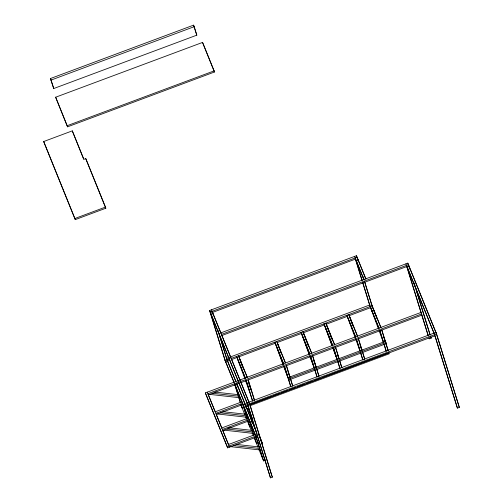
<?xml version="1.0" encoding="UTF-8"?>
<svg xmlns="http://www.w3.org/2000/svg" width="503" height="503" viewBox="0 0 503 503"><rect width="100%" height="100%" fill="white"/><g stroke="black" fill="none" stroke-linecap="round" stroke-linejoin="round"><path stroke-width="0.75" d="M50.482 78.525L193.561 25.15L194.183 26.69L196.811 35.166L53.733 88.541L50.482 78.525L53.733 88.541M51.111 80.065L194.183 26.69M55.651 97.217L202.546 42.422L214.108 70.892L214.46 72.017L67.572 126.819L55.651 97.217L67.572 126.819M67.22 125.687L214.108 70.892M43.679 141.538L72.294 130.862L83.863 159.332L85.768 158.621L105.46 207.098L105.812 208.229L75.287 219.616L43.679 141.538L75.287 219.616M74.941 218.484L105.46 207.098M234.065 382.607L224.979 360.242L209.581 310.502L356.47 255.706L365.851 278.788M220.867 332.873L407.82 263.132L436.573 333.917L459.321 407.399L457.409 408.109L434.969 336.092M406.883 266.515L221.842 335.545L221.49 334.413L408.442 264.672L409.832 269.168M226.834 358.287L370.051 304.862M225.256 360.651L229.657 359.004M231.129 358.457L372.145 305.849M230.009 360.135L225.602 361.776L210.204 312.042L357.099 257.24L358.255 260.982M231.481 359.588L237.353 357.394M247.319 377.659L238.862 356.834L275.543 343.147M277.015 342.6L301.253 333.558M302.718 333.011L324.756 324.787M334.677 345.071L326.221 324.246L347.523 316.299M348.988 315.746L371.025 307.528M371.956 311.074L373.867 310.357L376.86 318.462M257.511 436.711L227.62 447.859L205.74 394L205.387 392.868L238.133 380.652M239.604 380.105L420.954 312.451L421.583 313.991L207.921 393.692L208.273 394.824L235.442 384.688M239.107 383.324L236.907 384.141L254.895 428.481M240.579 382.77L421.929 315.117M288.546 378.816L385.839 342.524L385.367 341.367L288.081 377.665L288.898 379.947L386.191 343.656L385.839 342.524M215.271 411.775L241.974 401.815M215.894 413.315L242.603 403.349L247.463 419.068M242.949 404.481L216.246 414.447L221.842 428.223M245.024 404.563L247.966 403.463M211.486 309.791L249.626 403.664L272.368 477.14L270.463 477.85L247.715 404.374L436.573 333.917M241.981 407.468L243.886 406.757M245.653 406.097L248.589 405.003M250.06 404.456L271.356 396.509M272.827 395.962L279.435 393.497M280.907 392.95L287.515 390.485M288.986 389.932L295.594 387.467M297.066 386.92L305.139 383.908M306.61 383.361L313.218 380.89M314.689 380.343L321.298 377.879M322.769 377.332L388.134 352.949M249.972 404.789L435.02 335.759M245.998 407.229L248.941 406.135M250.406 405.588L389.221 353.804L388.869 352.672M430.725 336.645L431.184 338.148L429.279 338.859L428.864 337.834M246.967 408.776L248.243 408.304L252.877 419.716M221.836 427.934L248.539 417.974M222.458 429.474L249.167 419.508L254.028 435.227M222.81 430.606L249.513 420.64M251.858 426.381L249.947 427.091L247.916 420.527M228.551 444.476L255.26 434.517M227.62 447.859L227.274 446.727L257.794 435.34M258.423 442.539L256.511 443.25L254.707 437.415M263.232 459.792L265.144 459.082M258.863 449.292L263.585 460.924L265.49 460.214M214.9 392.063L237.856 394.629L238.479 396.169L212.461 393.264M209.512 394.365L238.938 397.653M222.867 411.687L245.829 414.252L246.451 415.792L220.433 412.881M217.485 413.982L246.91 417.27M228.67 427.757L252.393 430.411L253.015 431.951L226.998 429.04M224.049 430.14L253.474 433.429M236.152 444.388L259.114 446.953L259.737 448.494L233.719 445.583M230.764 446.683L260.196 449.971M408.794 265.798L436.302 333.508M406.468 265.483L434.095 333.495M430.769 337.123L431.184 338.148M459.321 407.399L435.95 332.382L247.092 402.834L270.463 477.85M357.444 258.372L365.907 279.196M354.565 256.417L363.939 279.498M363.996 279.913L355.539 259.083L210.556 313.174L247.438 403.966M371.516 304.309L380.897 327.396M380.953 327.805L371.868 305.44L364.574 281.875M385.719 342.499L386.191 343.656M378.985 328.107L369.611 305.025L362.663 282.592M379.048 328.522L370.585 307.691L362.826 282.629M357.526 336.111L348.774 314.57L357.583 336.526M355.621 336.821L346.869 315.28L355.678 337.236M334.621 344.656L325.869 323.115L326.221 324.246M332.716 345.366L323.963 323.825L332.772 345.781M214.46 72.017L202.546 42.422M196.811 35.166L193.561 25.15M311.728 353.2L302.976 331.653L311.785 353.609M309.823 353.911L301.071 332.364L309.879 354.319M276.757 341.436L285.509 362.977M277.109 342.562L285.276 362.669M283.604 363.688L274.852 342.147L283.661 364.103M288.426 378.79L288.898 379.947M247.262 377.25L238.51 355.703L238.862 356.834M245.357 377.96L236.605 356.413L245.414 378.369M212.467 312.457L221.018 333.527M221.609 334.979L248.759 401.803M209.581 310.502L247.715 404.374M258.674 433.982L262.503 443.671L258.152 432.976M250.331 413.711L248.243 408.304M235.913 381.481L226.539 358.4L219.591 335.966M256.907 433.165L236.536 383.022L237.793 387.065M235.681 381.173L227.513 361.066L217.9 330.025M224.627 359.111L234.008 382.192M234.983 384.864L248.557 418.289M249.444 420.47L255.348 435.001M271.953 476.115L272.368 477.14M241.352 405.934L244.691 414.415M245.577 416.597L246.759 419.502M247.35 420.954L251.425 430.725M252.072 432.58L253.254 435.491M254.134 437.667L257.976 447.117M207.299 392.158L229.531 447.148M208.242 394.742L215.039 411.485M222.728 430.405L228.639 444.966M205.387 392.868L227.274 446.727M105.812 208.229L85.768 158.621M83.63 159.042L72.294 130.862M383.657 336.884L384.745 339.833M372.899 307.981L374.773 313.055M384.669 339.865L385.204 341.317M370.988 308.691L378.482 328.981M379.017 330.433L383.299 342.027M350.497 319.078L353.219 326.447M360.016 344.869L361.374 348.548M349.528 316.695L352.207 323.945M360.5 346.41L361.833 350.031L358.325 338.701M347.623 317.412L355.118 337.475M355.659 338.947L359.928 350.742M327.604 327.616L330.05 334.25M330.597 335.721L331.955 339.406M337.67 354.879L338.488 357.092M326.636 325.24L329.044 331.76M330.113 334.658L330.917 336.834M337.871 355.671L338.94 358.57M325.699 328.327L332.225 346.014M332.766 347.485L336.576 357.803M324.731 325.95L331.955 345.517M333.024 348.416L337.035 359.287M303.743 333.778L308.295 346.095M313.69 360.475L316.054 367.115L312.545 355.784M302.806 336.872L309.332 354.552M309.879 356.03L313.683 366.341M301.838 334.489L309.062 354.055M309.861 356.231L314.142 367.825M277.518 343.562L281.202 353.313M288.005 371.73L289.822 376.898M276.575 346.655L283.101 364.335M283.918 366.549L287.452 376.125M275.606 344.272L283.101 364.568M283.899 366.737L287.911 377.608M240.233 360.211L243.496 369.051M248.664 383.053L251.11 389.687M239.265 357.834L242.477 366.53M249.161 384.644L251.569 391.164M237.359 358.545L244.854 378.608M245.382 380.281L249.664 391.881M457.409 408.109L434.667 334.633L405.908 263.842L421.307 313.583M414.013 282.661L430.027 334.394M407.82 263.132L408.977 266.879M416.17 290.124L430.096 335.105M406.537 265.383L428.349 335.859M421.69 314.828L428.191 335.822M381.871 330.062L388.19 350.484M381.695 329.987L388.02 350.402M379.96 330.773L383.575 342.442M384.028 343.901L386.285 351.195M363.116 276.688L363.807 278.932M364.738 281.919L372.49 306.981M379.79 330.697L383.399 342.367M384.078 344.555L386.109 351.113M356.47 255.706L358.092 260.938M355.187 257.957L362.135 280.391M355.256 258.661L361.971 280.347M358.501 338.783L362.116 350.453M362.562 351.911L364.82 359.205M362.393 351.83L364.65 359.123M356.596 339.494L360.205 351.163M360.657 352.622L362.915 359.915M356.42 339.412L360.035 351.081M360.481 352.54L362.738 359.834M335.608 347.322L339.223 358.991M339.676 360.45L341.933 367.743M335.212 346.51L339.047 358.909M339.726 361.097L341.757 367.662M333.703 348.032L337.312 359.702M337.765 361.16L340.022 368.454M333.527 347.95L337.142 359.62M337.595 361.079L339.852 368.372M312.715 355.86L316.33 367.53M316.783 368.988L319.04 376.282M316.607 368.906L318.864 376.2M310.81 356.57L314.419 368.24M314.872 369.699L317.129 376.992M310.634 356.495L314.249 368.165M314.702 369.623L316.959 376.91M286.49 365.65L290.099 377.313M290.552 378.772L292.809 386.065M286.54 366.297L289.923 377.237M290.376 378.696L292.633 385.99M284.579 366.36L290.904 386.782M284.409 366.278L290.728 386.7M248.237 379.916L254.556 400.338M248.287 380.564L254.386 400.256M246.332 380.626L252.651 401.048M246.156 380.545L252.475 400.966M249.695 404.374L271.746 475.599M251.425 419.93L252.55 423.576M250.796 418.389L252.38 423.495M263.585 460.924L255.889 436.051L234.631 383.732L240.396 402.362M256.065 437.101L259.221 447.312M259.9 449.5L262.61 458.252M244.86 403.771L245.986 407.417M244.232 402.23L245.363 405.877M249.343 420.558L252.5 430.769M253.405 433.687L253.858 435.145M254.537 437.333L255.889 441.709M236.712 384.072L237.391 386.26M242.327 402.941L245.936 414.61M246.841 417.528L247.294 418.986M247.973 421.174L249.325 425.551M241.075 404.55L242.327 408.599M212.115 311.332L213.272 315.067M234.807 384.782L237.969 394.993M238.642 397.181L240.453 403.016M240.899 404.475L241.704 407.059"/></g></svg>
